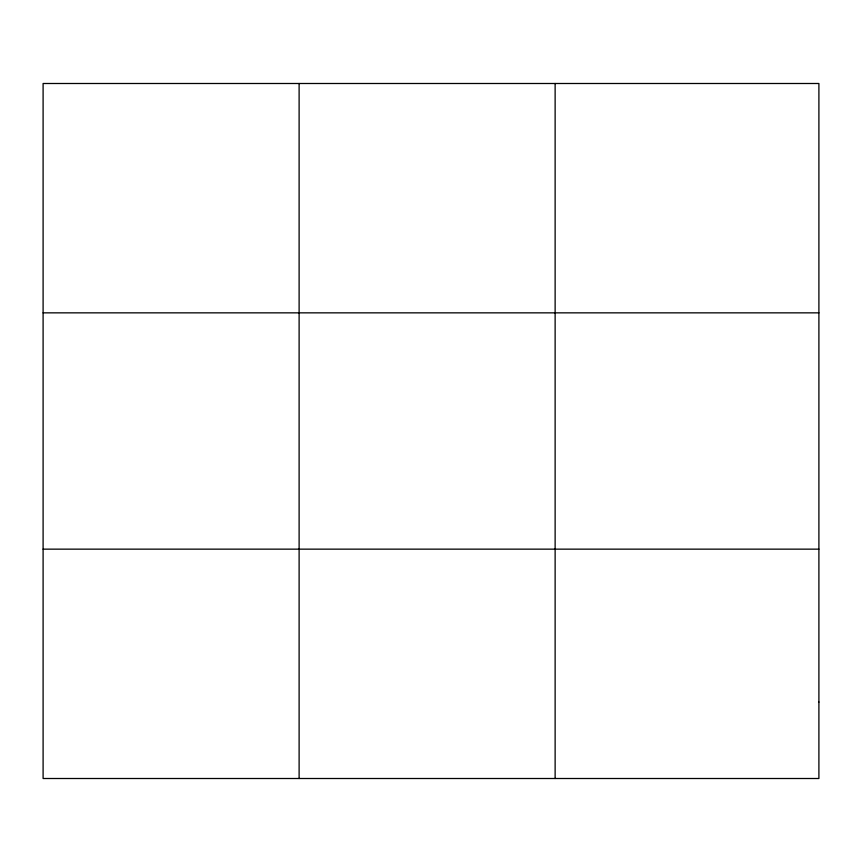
<?xml version="1.0" encoding="UTF-8"?>
<svg xmlns="http://www.w3.org/2000/svg" width="862" height="862" viewBox="0 0 862 862"><rect width="100%" height="100%" fill="white"/><g stroke="black" fill="none" stroke-linecap="round" stroke-linejoin="round"><path stroke-width="1.29" d="M299.114 778.505L299.114 83.495M555.128 778.505L555.128 83.495M43.1 312.852L818.9 312.852M43.1 549.148L818.9 549.148M818.9 702.056L818.9 778.505L43.1 778.505L43.1 83.495L818.9 83.495L818.9 702.056"/></g></svg>
